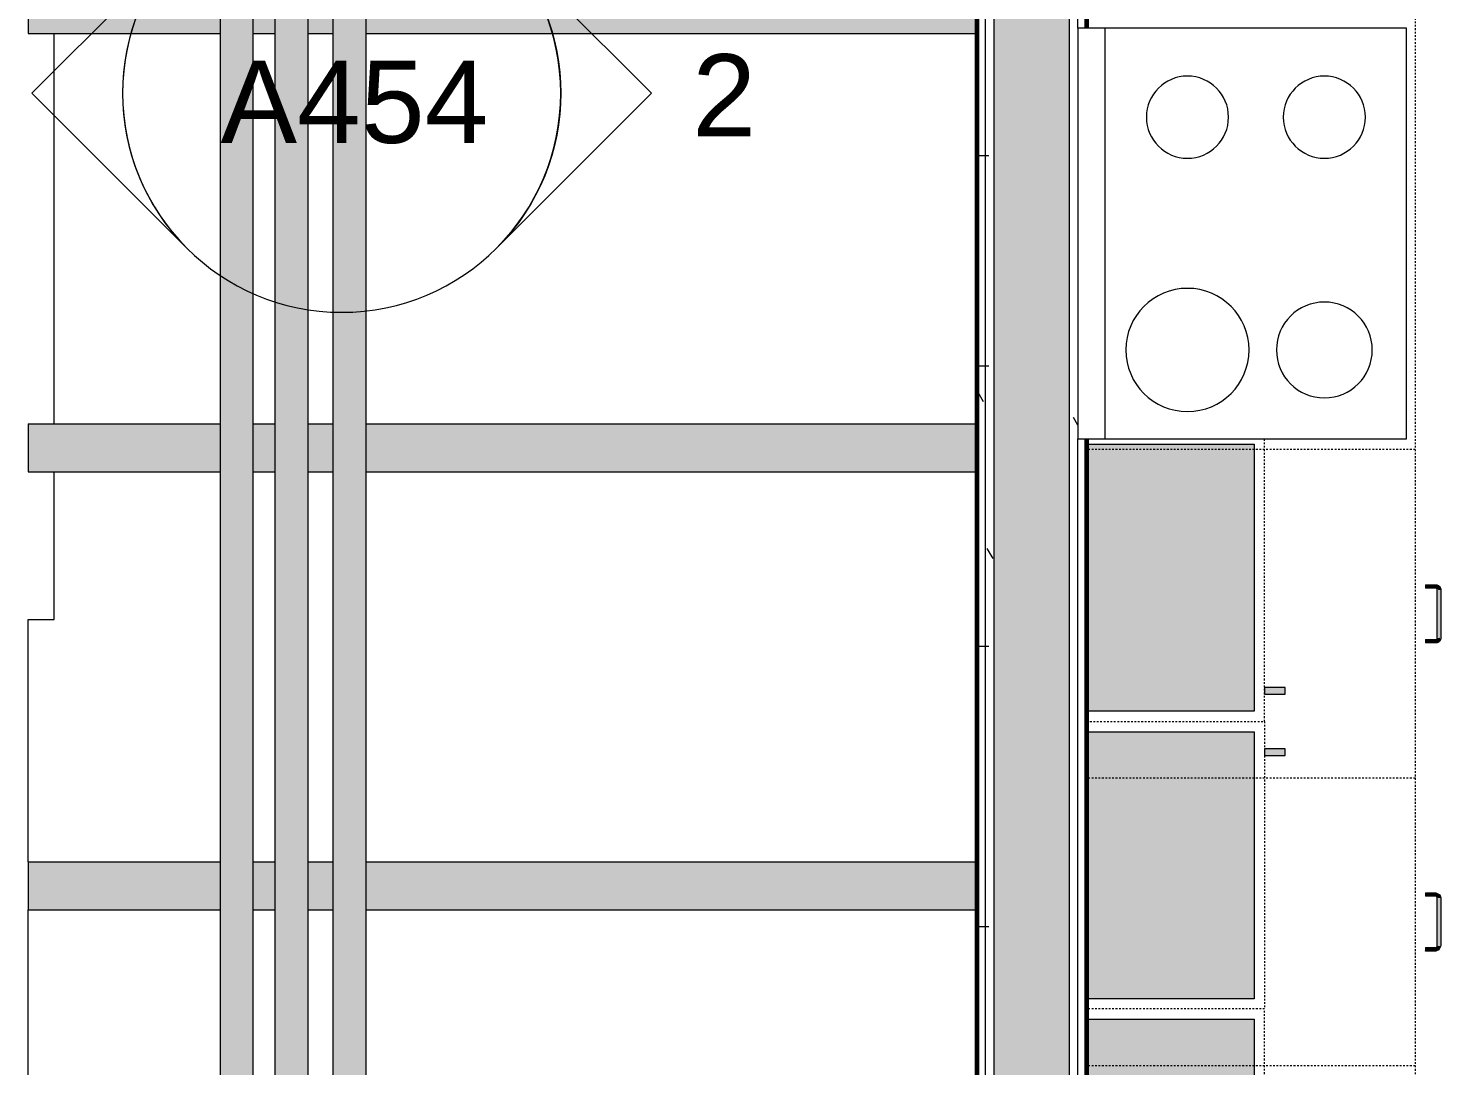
# Model space of a CAD drawing. Header units: inches. Extents: x -4169 to -1846, y 9706 to 12377.
# Drawn here: x -3479.2 to -3376, y 11330.7 to 11406.4 of the extents above; entities that cross this region are included whole.
import ezdxf

# ---------------------------------------------------------------- set-up
doc = ezdxf.new("R2010")
doc.units = ezdxf.units.IN
doc.header["$MEASUREMENT"] = 0
doc.linetypes.add('Dash', pattern=[0.25, 0.125, -0.125])
for name, color, linetype, lineweight in [('0-1', 7, 'Continuous', 5), ('0-2', 7, 'Continuous', 18), ('A-FLOR-2', 7, 'Continuous', 18), ('A-WALL', 113, 'Continuous', 18), ('A-WALL-PATT-4', 111, 'Continuous', 9), ('G-ANNO-SYMB-2', 111, 'Continuous', 9), ('I-WALL-3', 2, 'Continuous', 60), ('P-PIPE', 3, 'Continuous', 9), ('P-PIPE-1', 3, 'Continuous', 5), ('Q-CASE', 31, 'Continuous', 9), ('Q-CASE-1', 9, 'Continuous', 9), ('Q-CASE-3', 250, 'Continuous', 9), ('Q-CASE-4', 250, 'Dash', 9), ('Q-CASE-HDLN-1', 250, 'Dash', 9), ('Q-CASE-HDLN-2', 31, 'Continuous', 9), ('Q-SPCQ-1', 250, 'Continuous', 9), ('S-BEAM', 12, 'Continuous', 9)]:
    doc.layers.add(name, color=color, linetype=linetype, lineweight=lineweight)
doc.styles.add('Arial_1', font='arial.ttf', dxfattribs={"height": 6})
pattern_1 = [(0, (0, 0), (20.48, 5.12), [0.845, -14.515, 0.845, -14.515, -81.92]), (0, (0, 0), (20.48, 5.12), [-30.72, 0.845, -29.875, 0.845, -14.515, -35.84]), (0, (0, 0), (20.48, 5.12), [-76.8, 0.845, -9.395, 0.845, -24.755]), (120, (7.68, 2.56), (-14.67405, 15.1762003), [0.845, -14.515, 0.845, -14.515, -81.92]), (120, (7.68, 2.56), (-14.67405, 15.1762003), [-30.72, 0.845, -29.875, 0.845, -14.515, -35.84]), (120, (7.68, 2.56), (-14.67405, 15.1762003), [-76.8, 0.845, -9.395, 0.845, -24.755]), (240, (10.24, 12.8), (-5.80595, -20.2962003), [0.845, -14.515, 0.845, -14.515, -81.92]), (240, (10.24, 12.8), (-5.80595, -20.2962003), [-30.72, 0.845, -29.875, 0.845, -14.515, -35.84]), (240, (10.24, 12.8), (-5.80595, -20.2962003), [-76.8, 0.845, -9.395, 0.845, -24.755])]

# ---------------------------------------------------------------- blocks, each defined once
blk = doc.blocks.new('Range - 24_ x 30_-2320547-ENLARGED RCP - 2ND FLOOR PLAN')
at = {"layer": 'Q-SPCQ-1'}
for p, q in [((30, 24), (0, 24)), ((0, 24), (0, 0)), ((30, 0), (30, 24)), ((0, 22), (30, 22)), ((0, 0), (30, 0))]:
    blk.add_line(p, q, dxfattribs=at)
for centre, radius, start, end in [((6.5, 16), 4.5, 360, 180), ((23.5, 16), 3, 360, 180), ((6.5, 16), 4.5, 180, 360), ((23.5, 16), 3, 180, 0), ((6.5, 6), 3.5, 360, 180), ((23.5, 6), 3, 360, 180), ((6.5, 6), 3.5, 180, 0), ((23.5, 6), 3, 180, 360)]:
    blk.add_arc(centre, radius, start, end, dxfattribs=at)
blk = doc.blocks.new('OD_CW_Countertop - OD_CW_Countertop-2380507-ENLARGED RCP - 2ND FLOOR PLAN')
at = {"layer": 'Q-CASE-HDLN-1'}
for p, q in [((0.74, -24), (0.74, 0)), ((0.74, 0), (130.71, 0))]:
    blk.add_line(p, q, dxfattribs=at)
blk = doc.blocks.new('Drawer_Base_Cabinet_3_drawer_12205 - 24_-2349166-ENLARGED RCP - 2ND FLOOR PLAN')
at = {"layer": 'Q-CASE'}
for points in [[(-1.38, -24.75), (-1.37, -25.5), (-1.14, -25.5), (-1.15, -24.75), (-1.37, -24.75)], [(2.62, -25.5), (2.86, -25.5), (2.85, -24.75), (2.62, -24.75)], [(-1.35, -25.5), (-1.31, -25.69), (-1.28, -25.77), (-1.12, -25.83), (-1.01, -25.81), (-1.03, -25.64), (-1.2, -25.5), (-1.32, -25.5)], [(-1.15, -25.5), (-1.06, -25.61), (-1.02, -25.63), (-1.14, -25.51)], [(-1.01, -25.62), (-1.01, -25.87), (2.49, -25.86), (2.49, -25.62), (2.23, -25.62)], [(2.49, -25.75), (2.49, -25.84), (2.64, -25.81), (2.76, -25.75), (2.82, -25.61), (2.8, -25.5), (2.65, -25.5), (2.49, -25.69), (2.49, -25.72)], [(2.49, -25.64), (2.6, -25.55), (2.62, -25.51), (2.5, -25.63)]]:
    blk.add_hatch(color=256, dxfattribs=at).paths.add_polyline_path(points, flags=0)
at = {"layer": 'Q-CASE-HDLN-1'}
for p, q in [((12.74, 0), (-11.26, 0)), ((-11.26, -24), (-11.26, 0)), ((12.74, -24), (12.74, 0)), ((12.74, -24), (-11.26, -24))]:
    blk.add_line(p, q, dxfattribs=at)
at = {"layer": 'Q-CASE-HDLN-2'}
for p, q in [((-1.39, -25.5), (-1.39, -24.75)), ((-1.39, -24.75), (-1.38, -24.75)), ((-1.14, -24.75), (-1.39, -24.75)), ((-1.39, -25.5), (-1.39, -24.75)), ((-1.39, -24.75), (-1.38, -24.75)), ((-1.38, -24.75), (-1.39, -24.75)), ((-1.39, -25.5), (-1.39, -24.75)), ((-1.39, -24.75), (-1.38, -24.75)), ((-1.38, -24.75), (-1.39, -24.75)), ((-1.14, -24.75), (-1.14, -25.5)), ((-1.14, -24.75), (-1.14, -24.75)), ((-1.14, -24.75), (-1.14, -25.5)), ((-1.14, -24.75), (-1.14, -24.75)), ((-1.14, -24.75), (-1.14, -24.75)), ((-1.14, -24.75), (-1.14, -25.5)), ((-1.14, -24.75), (-1.14, -24.75)), ((-1.14, -24.75), (-1.14, -24.75)), ((2.61, -25.5), (2.61, -24.75)), ((2.86, -24.75), (2.61, -24.75)), ((2.61, -24.75), (2.62, -24.75)), ((2.61, -25.5), (2.61, -24.75)), ((2.62, -24.75), (2.61, -24.75)), ((2.61, -24.75), (2.62, -24.75)), ((2.61, -25.5), (2.61, -24.75)), ((2.62, -24.75), (2.61, -24.75)), ((2.61, -24.75), (2.62, -24.75)), ((2.86, -24.75), (2.86, -25.5)), ((2.86, -24.75), (2.86, -24.75)), ((2.86, -24.75), (2.86, -25.5)), ((2.86, -24.75), (2.86, -24.75)), ((2.86, -24.75), (2.86, -24.75)), ((2.86, -24.75), (2.86, -25.5)), ((2.86, -24.75), (2.86, -24.75)), ((2.86, -24.75), (2.86, -24.75)), ((-1.01, -25.62), (2.49, -25.62)), ((2.49, -25.87), (-1.01, -25.87))]:
    blk.add_line(p, q, dxfattribs=at)
at = {"layer": 'Q-CASE-HDLN-2', "flags": 128}
for points in [[(-1.01, -25.87), (-1.03, -25.87), (-1.04, -25.87), (-1.06, -25.87), (-1.07, -25.87), (-1.09, -25.87), (-1.1, -25.86), (-1.12, -25.86), (-1.13, -25.86), (-1.14, -25.85), (-1.16, -25.85), (-1.17, -25.84), (-1.19, -25.83), (-1.2, -25.83), (-1.21, -25.82), (-1.22, -25.81), (-1.24, -25.8), (-1.25, -25.79), (-1.26, -25.78), (-1.27, -25.77), (-1.28, -25.76), (-1.29, -25.75), (-1.3, -25.74), (-1.31, -25.73), (-1.32, -25.72), (-1.33, -25.7), (-1.34, -25.69), (-1.34, -25.68), (-1.35, -25.66), (-1.36, -25.65), (-1.36, -25.64), (-1.37, -25.62), (-1.37, -25.61), (-1.38, -25.59), (-1.38, -25.58), (-1.38, -25.56), (-1.38, -25.55), (-1.39, -25.53), (-1.39, -25.52), (-1.39, -25.5), (-1.39, -25.5)], [(-1.29, -25.75), (-1.3, -25.74), (-1.31, -25.73), (-1.32, -25.72), (-1.33, -25.7), (-1.34, -25.69), (-1.34, -25.68), (-1.35, -25.66), (-1.36, -25.65), (-1.36, -25.64), (-1.37, -25.62), (-1.37, -25.61), (-1.38, -25.59), (-1.38, -25.58), (-1.38, -25.56), (-1.38, -25.55), (-1.39, -25.53), (-1.39, -25.52), (-1.39, -25.5), (-1.39, -25.5)], [(-1.29, -25.75), (-1.3, -25.74), (-1.31, -25.73), (-1.32, -25.72), (-1.33, -25.7), (-1.34, -25.69), (-1.34, -25.68), (-1.35, -25.66), (-1.36, -25.65), (-1.36, -25.64), (-1.37, -25.62), (-1.37, -25.61), (-1.38, -25.59), (-1.38, -25.58), (-1.38, -25.56), (-1.38, -25.55), (-1.39, -25.53), (-1.39, -25.52), (-1.39, -25.5), (-1.39, -25.5)], [(-1.01, -25.87), (-1.03, -25.87), (-1.04, -25.87), (-1.06, -25.87), (-1.07, -25.87), (-1.09, -25.87), (-1.1, -25.86), (-1.12, -25.86), (-1.13, -25.86), (-1.14, -25.85), (-1.16, -25.85), (-1.17, -25.84), (-1.19, -25.83), (-1.2, -25.83), (-1.21, -25.82), (-1.22, -25.81), (-1.24, -25.8), (-1.25, -25.79), (-1.26, -25.78), (-1.27, -25.77)], [(-1.01, -25.87), (-1.03, -25.87), (-1.04, -25.87), (-1.06, -25.87), (-1.07, -25.87), (-1.09, -25.87), (-1.1, -25.86), (-1.12, -25.86), (-1.13, -25.86), (-1.14, -25.85), (-1.16, -25.85), (-1.17, -25.84), (-1.19, -25.83), (-1.2, -25.83), (-1.21, -25.82), (-1.22, -25.81), (-1.24, -25.8), (-1.25, -25.79), (-1.26, -25.78), (-1.27, -25.77)], [(-1.14, -25.5), (-1.14, -25.5), (-1.14, -25.51), (-1.14, -25.51), (-1.14, -25.52), (-1.13, -25.52), (-1.13, -25.53), (-1.13, -25.53), (-1.13, -25.54), (-1.13, -25.54), (-1.13, -25.55), (-1.13, -25.55), (-1.12, -25.56), (-1.12, -25.56), (-1.12, -25.57), (-1.12, -25.57), (-1.11, -25.57), (-1.11, -25.58), (-1.11, -25.58), (-1.1, -25.59), (-1.1, -25.59), (-1.1, -25.59), (-1.09, -25.6), (-1.09, -25.6), (-1.08, -25.6), (-1.08, -25.61), (-1.08, -25.61), (-1.07, -25.61), (-1.07, -25.61), (-1.06, -25.61), (-1.06, -25.62), (-1.05, -25.62), (-1.05, -25.62), (-1.04, -25.62), (-1.04, -25.62), (-1.03, -25.62), (-1.03, -25.62), (-1.02, -25.62), (-1.02, -25.62), (-1.01, -25.62), (-1.01, -25.62)], [(-1.14, -25.5), (-1.14, -25.5), (-1.14, -25.51)], [(-1.14, -25.5), (-1.14, -25.5), (-1.14, -25.51)], [(-1.02, -25.62), (-1.02, -25.62), (-1.01, -25.62)], [(-1.02, -25.62), (-1.02, -25.62), (-1.01, -25.62)], [(2.86, -25.5), (2.86, -25.51), (2.86, -25.53), (2.86, -25.54), (2.86, -25.56), (2.86, -25.57), (2.85, -25.59), (2.85, -25.6), (2.84, -25.62), (2.84, -25.63), (2.83, -25.65), (2.83, -25.66), (2.82, -25.67), (2.81, -25.69), (2.81, -25.7), (2.8, -25.71), (2.79, -25.72), (2.78, -25.74), (2.77, -25.75), (2.76, -25.76), (2.75, -25.77), (2.74, -25.78), (2.73, -25.79), (2.71, -25.8), (2.7, -25.81), (2.69, -25.82), (2.68, -25.82), (2.66, -25.83), (2.65, -25.84), (2.64, -25.84), (2.62, -25.85), (2.61, -25.85), (2.6, -25.86), (2.58, -25.86), (2.57, -25.87), (2.55, -25.87), (2.54, -25.87), (2.52, -25.87), (2.51, -25.87), (2.49, -25.87), (2.49, -25.87)], [(2.49, -25.62), (2.49, -25.62), (2.5, -25.62), (2.5, -25.62), (2.51, -25.62), (2.51, -25.62), (2.52, -25.62), (2.52, -25.62), (2.53, -25.62), (2.53, -25.62), (2.54, -25.62), (2.54, -25.61), (2.55, -25.61), (2.55, -25.61), (2.55, -25.61), (2.56, -25.6), (2.56, -25.6), (2.57, -25.6), (2.57, -25.59), (2.57, -25.59), (2.58, -25.59), (2.58, -25.58), (2.58, -25.58), (2.59, -25.58), (2.59, -25.57), (2.59, -25.57), (2.6, -25.56), (2.6, -25.56), (2.6, -25.55), (2.6, -25.55), (2.6, -25.55), (2.61, -25.54), (2.61, -25.54), (2.61, -25.53), (2.61, -25.53), (2.61, -25.52), (2.61, -25.52), (2.61, -25.51), (2.61, -25.51), (2.61, -25.5), (2.61, -25.5)], [(2.49, -25.62), (2.49, -25.62), (2.5, -25.62)], [(2.49, -25.62), (2.49, -25.62), (2.5, -25.62)], [(2.74, -25.78), (2.73, -25.79), (2.71, -25.8), (2.7, -25.81), (2.69, -25.82), (2.68, -25.82), (2.66, -25.83), (2.65, -25.84), (2.64, -25.84), (2.62, -25.85), (2.61, -25.85), (2.6, -25.86), (2.58, -25.86), (2.57, -25.87), (2.55, -25.87), (2.54, -25.87), (2.52, -25.87), (2.51, -25.87), (2.49, -25.87), (2.49, -25.87)], [(2.74, -25.78), (2.73, -25.79), (2.71, -25.8), (2.7, -25.81), (2.69, -25.82), (2.68, -25.82), (2.66, -25.83), (2.65, -25.84), (2.64, -25.84), (2.62, -25.85), (2.61, -25.85), (2.6, -25.86), (2.58, -25.86), (2.57, -25.87), (2.55, -25.87), (2.54, -25.87), (2.52, -25.87), (2.51, -25.87), (2.49, -25.87), (2.49, -25.87)], [(2.61, -25.51), (2.61, -25.51), (2.61, -25.5), (2.61, -25.5)], [(2.61, -25.51), (2.61, -25.51), (2.61, -25.5), (2.61, -25.5)], [(2.86, -25.5), (2.86, -25.51), (2.86, -25.53), (2.86, -25.54), (2.86, -25.56), (2.86, -25.57), (2.85, -25.59), (2.85, -25.6), (2.84, -25.62), (2.84, -25.63), (2.83, -25.65), (2.83, -25.66), (2.82, -25.67), (2.81, -25.69), (2.81, -25.7), (2.8, -25.71), (2.79, -25.72), (2.78, -25.74), (2.77, -25.75), (2.76, -25.76)], [(2.86, -25.5), (2.86, -25.51), (2.86, -25.53), (2.86, -25.54), (2.86, -25.56), (2.86, -25.57), (2.85, -25.59), (2.85, -25.6), (2.84, -25.62), (2.84, -25.63), (2.83, -25.65), (2.83, -25.66), (2.82, -25.67), (2.81, -25.69), (2.81, -25.7), (2.8, -25.71), (2.79, -25.72), (2.78, -25.74), (2.77, -25.75), (2.76, -25.76)]]:
    blk.add_lwpolyline(points, dxfattribs=at)
blk = doc.blocks.new('Drawer_Base_Cabinet_3_drawer_12205 - 21_-V26-ENLARGED RCP - 2ND FLOOR PLAN')
at = {"layer": 'Q-CASE'}
for points in [[(-1.38, -24.75), (-1.37, -25.5), (-1.14, -25.5), (-1.15, -24.75), (-1.37, -24.75)], [(2.62, -24.75), (2.63, -25.5), (2.86, -25.5), (2.85, -24.75), (2.63, -24.75)], [(-1.35, -25.5), (-1.31, -25.69), (-1.28, -25.77), (-1.12, -25.83), (-1.01, -25.81), (-1.03, -25.64), (-1.2, -25.5), (-1.32, -25.5)], [(-1.15, -25.5), (-1.06, -25.61), (-1.02, -25.63), (-1.14, -25.51)], [(-1.01, -25.62), (-1.01, -25.87), (2.49, -25.86), (2.49, -25.62), (0.44, -25.62)], [(2.49, -25.75), (2.49, -25.84), (2.64, -25.81), (2.76, -25.75), (2.82, -25.61), (2.8, -25.5), (2.65, -25.5), (2.49, -25.69), (2.49, -25.72)], [(2.49, -25.64), (2.6, -25.55), (2.62, -25.51), (2.5, -25.63)]]:
    blk.add_hatch(color=256, dxfattribs=at).paths.add_polyline_path(points, flags=0)
at = {"layer": 'Q-CASE-HDLN-1'}
for p, q in [((11.24, 0), (-9.76, 0)), ((-9.76, -24), (-9.76, 0)), ((11.24, -24), (11.24, 0)), ((11.24, -24), (-9.76, -24))]:
    blk.add_line(p, q, dxfattribs=at)
at = {"layer": 'Q-CASE-HDLN-2'}
for p, q in [((-1.39, -25.5), (-1.39, -24.75)), ((-1.39, -24.75), (-1.38, -24.75)), ((-1.14, -24.75), (-1.39, -24.75)), ((-1.39, -25.5), (-1.39, -24.75)), ((-1.39, -24.75), (-1.38, -24.75)), ((-1.38, -24.75), (-1.39, -24.75)), ((-1.39, -25.5), (-1.39, -24.75)), ((-1.39, -24.75), (-1.38, -24.75)), ((-1.38, -24.75), (-1.39, -24.75)), ((-1.14, -24.75), (-1.14, -25.5)), ((-1.14, -24.75), (-1.14, -24.75)), ((-1.14, -24.75), (-1.14, -25.5)), ((-1.14, -24.75), (-1.14, -24.75)), ((-1.14, -24.75), (-1.14, -24.75)), ((-1.14, -24.75), (-1.14, -25.5)), ((-1.14, -24.75), (-1.14, -24.75)), ((-1.14, -24.75), (-1.14, -24.75)), ((2.61, -25.5), (2.61, -24.75)), ((2.86, -24.75), (2.61, -24.75)), ((2.61, -24.75), (2.62, -24.75)), ((2.61, -25.5), (2.61, -24.75)), ((2.62, -24.75), (2.61, -24.75)), ((2.61, -24.75), (2.62, -24.75)), ((2.61, -25.5), (2.61, -24.75)), ((2.62, -24.75), (2.61, -24.75)), ((2.61, -24.75), (2.62, -24.75)), ((2.86, -24.75), (2.86, -25.5)), ((2.86, -24.75), (2.86, -24.75)), ((2.86, -24.75), (2.86, -25.5)), ((2.86, -24.75), (2.86, -24.75)), ((2.86, -24.75), (2.86, -24.75)), ((2.86, -24.75), (2.86, -25.5)), ((2.86, -24.75), (2.86, -24.75)), ((2.86, -24.75), (2.86, -24.75)), ((-1.31, -25.72), (-1.39, -25.5)), ((-1.31, -25.72), (-1.39, -25.5)), ((-1.14, -25.5), (-1.12, -25.54)), ((-1.14, -25.5), (-1.12, -25.54)), ((-1.01, -25.62), (2.49, -25.62)), ((2.49, -25.62), (2.52, -25.6)), ((2.49, -25.62), (2.52, -25.6)), ((2.86, -25.5), (2.82, -25.59)), ((2.86, -25.5), (2.82, -25.59)), ((-1.01, -25.87), (-1.1, -25.83)), ((-1.01, -25.87), (-1.1, -25.83)), ((2.49, -25.87), (-1.01, -25.87)), ((2.71, -25.8), (2.49, -25.87)), ((2.71, -25.8), (2.49, -25.87))]:
    blk.add_line(p, q, dxfattribs=at)
at = {"layer": 'Q-CASE-HDLN-2', "flags": 128}
for points in [[(-1.01, -25.87), (-1.31, -25.72), (-1.39, -25.5)], [(-1.14, -25.5), (-1.08, -25.61), (-1.01, -25.62)], [(2.86, -25.5), (2.71, -25.8), (2.49, -25.87)], [(2.49, -25.62), (2.59, -25.57), (2.61, -25.5)]]:
    blk.add_lwpolyline(points, dxfattribs=at)
blk = doc.blocks.new('300 Series Wall Hung Cabinet_301 - 21_-2351003-ENLARGED RCP - 2ND FLOOR PLAN')
at = {"layer": 'Q-CASE-1'}
for points in [[(-8.5, 13.19), (-8.01, 13.19), (-8.01, 14.69), (-8.5, 14.69)], [(-9.75, 0.19), (9.75, 0.19), (9.75, 12.44), (-9.75, 12.44), (-9.75, 8.4)]]:
    blk.add_hatch(color=256, dxfattribs=at).paths.add_polyline_path(points, flags=0)
at = {"layer": 'Q-CASE-3'}
for p, q in [((-8.01, 14.69), (-8.5, 14.69)), ((-8.5, 14.69), (-8.5, 13.19)), ((-8.01, 13.19), (-8.01, 14.69)), ((-9.75, 0.19), (-9.75, 12.44)), ((-9.75, 12.44), (9.75, 12.44)), ((-8.5, 13.19), (-8.01, 13.19)), ((9.75, 12.44), (9.75, 0.19))]:
    blk.add_line(p, q, dxfattribs=at)
at = {"layer": 'Q-CASE-4'}
for p, q in [((-10.5, 0.19), (-10.5, 13.19)), ((-10.5, 13.19), (10.5, 13.19)), ((10.5, 13.19), (10.5, 0.19))]:
    blk.add_line(p, q, dxfattribs=at)
blk = doc.blocks.new('300 Series Wall Hung Cabinet_301 - 21_-V40-ENLARGED RCP - 2ND FLOOR PLAN')
at = {"layer": 'Q-CASE-1'}
for points in [[(-9.75, -12.44), (9.75, -12.44), (9.75, -0.19), (-9.75, -0.19)], [(-8.5, -14.69), (-8.01, -14.69), (-8.01, -13.19), (-8.5, -13.19)]]:
    blk.add_hatch(color=256, dxfattribs=at).paths.add_polyline_path(points, flags=0)
at = {"layer": 'Q-CASE-3'}
for p, q in [((-9.75, -12.44), (-9.75, -0.19)), ((9.75, -0.19), (9.75, -12.44)), ((9.75, -12.44), (-9.75, -12.44)), ((-8.01, -13.19), (-8.5, -13.19)), ((-8.5, -13.19), (-8.5, -14.69)), ((-8.01, -14.69), (-8.01, -13.19)), ((-8.5, -14.69), (-8.01, -14.69))]:
    blk.add_line(p, q, dxfattribs=at)
at = {"layer": 'Q-CASE-4'}
for p, q in [((-10.5, -0.19), (-10.5, -13.19)), ((-10.5, -13.19), (10.13, -13.19))]:
    blk.add_line(p, q, dxfattribs=at)
blk = doc.blocks.new('300 Series Wall Hung Cabinet_301 - 21_-2351527-ENLARGED RCP - 2ND FLOOR PLAN')
at = {"layer": 'Q-CASE-1'}
for points in [[(9.75, -0.19), (-9.75, -0.19), (-9.75, -12.44), (9.75, -12.44), (9.75, -8.4)], [(-8.01, -13.19), (-8.5, -13.19), (-8.5, -14.69), (-8.01, -14.69)]]:
    blk.add_hatch(color=256, dxfattribs=at).paths.add_polyline_path(points, flags=0)
at = {"layer": 'Q-CASE-3'}
for p, q in [((-9.75, -12.44), (-9.75, -0.19)), ((9.75, -0.19), (9.75, -12.44)), ((9.75, -12.44), (-9.75, -12.44)), ((-8.01, -13.19), (-8.5, -13.19)), ((-8.5, -13.19), (-8.5, -14.69)), ((-8.01, -14.69), (-8.01, -13.19)), ((-8.5, -14.69), (-8.01, -14.69))]:
    blk.add_line(p, q, dxfattribs=at)
at = {"layer": 'Q-CASE-4'}
for p, q in [((-10.5, -0.19), (-10.5, -13.19)), ((10.5, -13.19), (10.5, -0.19)), ((-10.5, -13.19), (10.5, -13.19))]:
    blk.add_line(p, q, dxfattribs=at)
blk = doc.blocks.new('CTR - 1st Phase - Unit Layouts_rvt-1-ENLARGED RCP - 2ND FLOOR PLAN')
at = {"layer": '0-2'}
for name, p, rotation in [('OD_CW_Countertop - OD_CW_Countertop-2380507-ENLARGED RCP - 2ND FLOOR PLAN', (-3377.92, 11423.66), 269.9999999999621), ('Range - 24_ x 30_-2320547-ENLARGED RCP - 2ND FLOOR PLAN', (-3378.55, 11376.43), 89.99999999997716), ('300 Series Wall Hung Cabinet_301 - 21_-V40-ENLARGED RCP - 2ND FLOOR PLAN', (-3402.11, 11366.3), 90.00000000000536), ('Drawer_Base_Cabinet_3_drawer_12205 - 24_-2349166-ENLARGED RCP - 2ND FLOOR PLAN', (-3401.92, 11362.92), 89.99999999996157), ('300 Series Wall Hung Cabinet_301 - 21_-2351003-ENLARGED RCP - 2ND FLOOR PLAN', (-3402.11, 11345.3), 270.0000000000053), ('Drawer_Base_Cabinet_3_drawer_12205 - 21_-V26-ENLARGED RCP - 2ND FLOOR PLAN', (-3401.92, 11340.42), 89.99999999996157), ('300 Series Wall Hung Cabinet_301 - 21_-2351527-ENLARGED RCP - 2ND FLOOR PLAN', (-3402.11, 11324.3), 90.00000000000536)]:
    blk.add_blockref(name, p, dxfattribs=dict(at, rotation=rotation))
blk = doc.blocks.new('CTR - 1st Phase - Shell_rvt-1-ENLARGED RCP - 2ND FLOOR PLAN')
at = {"layer": 'A-FLOR-2'}
for p, q in [((-3477.32, 11377.54), (-3477.32, 11406.04)), ((-3477.32, 11363.24), (-3477.32, 11374.04)), ((-3479.22, 11345.54), (-3479.22, 11363.24)), ((-3479.22, 11363.24), (-3477.32, 11363.24)), ((-3479.22, 11313.54), (-3479.22, 11342.04))]:
    blk.add_line(p, q, dxfattribs=at)
blk = doc.blocks.new('Dimension Lumber - LVL - 3_5X5_5-V133-ENLARGED RCP - 2ND FLOOR PLAN')
at = {"layer": 'S-BEAM'}
h = blk.add_hatch(color=256, dxfattribs=at)
h.paths.add_polyline_path([(-17.74, -1.75), (-17.74, 1.75), (-19.36, 1.75), (-19.36, -1.75)], flags=0)
h.paths.add_polyline_path([(-33.87, -1.75), (-21.74, -1.75), (-21.74, 1.75), (-35.77, 1.75), (-35.77, -1.75)], flags=0)
h.paths.add_polyline_path([(33.53, -1.75), (33.53, 1.75), (-11.12, 1.75), (-11.12, -1.75), (13.03, -1.75)], flags=0)
h.paths.add_polyline_path([(-13.5, -1.75), (-13.5, 1.75), (-15.36, 1.75), (-15.36, -1.75)], flags=0)
for p, q in [((-35.77, 1.75), (-35.77, -1.75)), ((-35.77, 1.75), (-21.74, 1.75)), ((-19.36, 1.75), (-17.74, 1.75)), ((-15.36, 1.75), (-13.5, 1.75)), ((-11.12, 1.75), (33.53, 1.75)), ((-35.77, -1.75), (-21.74, -1.75)), ((-19.36, -1.75), (-17.74, -1.75)), ((-15.36, -1.75), (-13.5, -1.75)), ((-11.12, -1.75), (33.53, -1.75))]:
    blk.add_line(p, q, dxfattribs=at)
blk = doc.blocks.new('Elevation - Filled Arrow-152140-ENLARGED RCP - 2ND FLOOR PLAN')
at = {"layer": 'G-ANNO-SYMB-2'}
for start, end in [(360, 180), (180, 360)]:
    blk.add_arc((0, 0), 0.25, start, end, dxfattribs=at)
blk = doc.blocks.new('Elevation - Filled Arrow-151867-ENLARGED RCP - 2ND FLOOR PLAN')
at = {"layer": 'G-ANNO-SYMB-2'}
for p, q in [((0, 0.3536), (-0.1768, 0.1768)), ((0.1768, 0.1768), (0, 0.3536))]:
    blk.add_line(p, q, dxfattribs=at)
blk.add_arc((0, 0), 0.25, 45, 135, dxfattribs=at)

msp = doc.modelspace()

# ---------------------------------------------------------------- hatches: boundary and pattern name
at = {"layer": 'A-WALL-PATT-4'}
h = msp.add_hatch(dxfattribs=at)
h.set_pattern_fill('FP_1', color=256, style=0, pattern_type=2)
h.set_pattern_definition(pattern_1)
h.paths.add_polyline_path([(-3409.92, 11255.64), (-3409.3, 11255.66), (-3409.3, 11647.99), (-3409.92, 11647.99), (-3409.92, 11255.64)], flags=0)
h = msp.add_hatch(dxfattribs=at)
h.set_pattern_fill('FP_1', color=256, style=0, pattern_type=2)
h.set_pattern_definition(pattern_1)
h.paths.add_polyline_path([(-3408.91, 11255.64), (-3408.67, 11255.64), (-3408.67, 11647.36), (-3409.3, 11647.36), (-3409.3, 11255.64), (-3409.22, 11255.64)], flags=0)
h = msp.add_hatch(dxfattribs=at)
h.set_pattern_fill('FP_4', color=256, style=0, pattern_type=2)
h.set_pattern_definition([(161.57, (0.32, 0.32), (-2.560496185, -0.000537386), [0, -18.214, 2.022, 0]), (18.43, (-0.32, 0.32), (-2.560496185, 0.000537386), [0, -18.214, 2.022, 0]), (108.43, (0.32, 0.32), (1.27922091, -6.400876726), [6.07, -14.166]), (71.57, (-0.32, 0.32), (1.27922091, 6.400876726), [6.07, -14.166])])
h.paths.add_polyline_path([(-3408.67, 11255.36), (-3403.17, 11255.36), (-3403.17, 11646.74), (-3408.67, 11646.74), (-3408.67, 11256.26)], flags=0)
h = msp.add_hatch(dxfattribs=at)
h.set_pattern_fill('FP_1', color=256, style=0, pattern_type=2)
h.set_pattern_definition(pattern_1)
h.paths.add_polyline_path([(-3402.55, 11255.64), (-3402.55, 11447.86), (-3403.17, 11447.86), (-3403.17, 11255.64), (-3403.1, 11255.64)], flags=0)
h.paths.add_polyline_path([(-3403.17, 11451.36), (-3402.55, 11451.36), (-3402.55, 11641.24), (-3403.17, 11641.24), (-3403.17, 11475.74)], flags=0)
h = msp.add_hatch(dxfattribs=at)
h.set_pattern_fill('FP_1', color=256, style=0, pattern_type=2)
h.set_pattern_definition(pattern_1)
h.paths.add_polyline_path([(-3401.92, 11255.64), (-3401.92, 11376.43), (-3402.55, 11376.43), (-3402.55, 11255.64)], flags=0)
h.paths.add_polyline_path([(-3401.92, 11406.43), (-3401.92, 11447.86), (-3402.55, 11447.86), (-3402.55, 11406.43), (-3402.3, 11406.43)], flags=0)
h.paths.add_polyline_path([(-3402.55, 11451.36), (-3401.92, 11451.36), (-3401.92, 11640.61), (-3402.55, 11640.61), (-3402.55, 11475.74)], flags=0)
at = {"layer": 'P-PIPE-1'}
h = msp.add_hatch(color=256, dxfattribs=at)
h.paths.add_polyline_path([(-3465.19, 10411.12), (-3464, 10411.12), (-3464, 10649.86), (-3465.19, 10649.86), (-3465.19, 10414.04)], flags=0)
h.paths.add_polyline_path([(-3465.03, 10668.81), (-3464, 10668.81), (-3464, 10669.06), (-3465.19, 10669.06), (-3465.19, 10668.81), (-3465.05, 10668.81)], flags=0)
h.paths.add_polyline_path([(-3464, 10707.21), (-3464, 10707.46), (-3465.19, 10707.46), (-3465.19, 10707.21), (-3464.07, 10707.21)], flags=0)
h.paths.add_polyline_path([(-3464.84, 10726.41), (-3464, 10726.41), (-3464, 10949.97), (-3465.19, 10949.97), (-3465.19, 10726.41), (-3464.89, 10726.41)], flags=0)
h.paths.add_polyline_path([(-3465.03, 10968.92), (-3464, 10968.92), (-3464, 10969.17), (-3465.19, 10969.17), (-3465.16, 10968.92), (-3465.08, 10968.92)], flags=0)
h.paths.add_polyline_path([(-3464.31, 11007.32), (-3464, 11007.32), (-3464, 11007.57), (-3465.19, 11007.57), (-3465.17, 11007.32), (-3464.44, 11007.32)], flags=0)
h.paths.add_polyline_path([(-3464.84, 11026.52), (-3464, 11026.52), (-3464, 11687.66), (-3465.19, 11687.66), (-3465.17, 11026.52), (-3464.93, 11026.52)], flags=0)
h.paths.add_polyline_path([(-3465.03, 11706.61), (-3464, 11706.61), (-3464, 11706.86), (-3465.19, 11706.86), (-3465.19, 11706.61), (-3465.15, 11706.61)], flags=0)
h = msp.add_hatch(color=256, dxfattribs=at)
h.paths.add_polyline_path([(-3462.81, 10411.12), (-3462.81, 10411.12), (-3462.82, 10649.86), (-3464, 10649.86), (-3464, 10411.12), (-3462.85, 10411.12)], flags=0)
h.paths.add_polyline_path([(-3463.76, 10668.81), (-3462.81, 10668.81), (-3462.82, 10669.06), (-3464, 10669.06), (-3464, 10668.81)], flags=0)
h.paths.add_polyline_path([(-3463.16, 10707.21), (-3462.81, 10707.21), (-3462.82, 10707.46), (-3464, 10707.46), (-3464, 10707.21), (-3463.22, 10707.21)], flags=0)
h.paths.add_polyline_path([(-3462.81, 10726.41), (-3462.83, 10949.97), (-3464, 10949.97), (-3464, 10726.41), (-3462.82, 10726.41)], flags=0)
h.paths.add_polyline_path([(-3463.83, 10968.92), (-3462.81, 10968.92), (-3462.83, 10969.17), (-3464, 10969.17), (-3464, 10968.92)], flags=0)
h.paths.add_polyline_path([(-3463.16, 11007.32), (-3462.81, 11007.32), (-3462.83, 11007.57), (-3464, 11007.57), (-3464, 11007.32), (-3463.27, 11007.32)], flags=0)
h.paths.add_polyline_path([(-3462.83, 11026.52), (-3462.81, 11026.52), (-3462.81, 11687.66), (-3464, 11687.66), (-3464, 11026.52), (-3462.85, 11026.52)], flags=0)
h.paths.add_polyline_path([(-3462.81, 11706.61), (-3462.81, 11706.86), (-3464, 11706.86), (-3464, 11706.61), (-3462.85, 11706.61)], flags=0)
h = msp.add_hatch(color=256, dxfattribs=at)
h.paths.add_polyline_path([(-3461.19, 10411.12), (-3460, 10411.12), (-3460, 10649.86), (-3461.19, 10649.86), (-3461.19, 10414.04)], flags=0)
h.paths.add_polyline_path([(-3461.19, 10668.81), (-3460, 10668.81), (-3460, 10669.06), (-3461.19, 10669.06)], flags=0)
h.paths.add_polyline_path([(-3460, 10707.21), (-3460, 10707.46), (-3461.19, 10707.46), (-3461.19, 10707.21), (-3460.07, 10707.21)], flags=0)
h.paths.add_polyline_path([(-3461.19, 10726.41), (-3460, 10726.41), (-3460, 10949.97), (-3461.19, 10949.97), (-3461.19, 10731.73)], flags=0)
h.paths.add_polyline_path([(-3461.19, 10968.92), (-3460, 10968.92), (-3460, 10969.17), (-3461.19, 10969.17)], flags=0)
h.paths.add_polyline_path([(-3460.84, 11007.32), (-3460, 11007.32), (-3460, 11007.57), (-3461.19, 11007.57), (-3461.17, 11007.32), (-3460.93, 11007.32)], flags=0)
h.paths.add_polyline_path([(-3461.19, 11026.52), (-3460, 11026.52), (-3460, 11687.66), (-3461.19, 11687.66), (-3461.19, 11033.36)], flags=0)
h = msp.add_hatch(color=256, dxfattribs=at)
h.paths.add_polyline_path([(-3458.81, 10411.12), (-3458.82, 10649.86), (-3460, 10649.86), (-3460, 10411.12), (-3458.81, 10411.12)], flags=0)
h.paths.add_polyline_path([(-3459.69, 10668.81), (-3458.81, 10668.81), (-3458.82, 10669.06), (-3460, 10669.06), (-3460, 10668.81), (-3459.76, 10668.81)], flags=0)
h.paths.add_polyline_path([(-3458.81, 10707.21), (-3458.82, 10707.46), (-3460, 10707.46), (-3460, 10707.21), (-3458.82, 10707.21)], flags=0)
h.paths.add_polyline_path([(-3458.82, 10726.41), (-3458.81, 10726.41), (-3458.83, 10949.97), (-3460, 10949.97), (-3460, 10726.41), (-3458.85, 10726.41)], flags=0)
h.paths.add_polyline_path([(-3458.83, 10968.92), (-3458.81, 10968.92), (-3458.83, 10969.17), (-3460, 10969.17), (-3460, 10968.92), (-3458.85, 10968.92)], flags=0)
h.paths.add_polyline_path([(-3459.27, 11007.32), (-3458.81, 11007.32), (-3458.83, 11007.57), (-3460, 11007.57), (-3460, 11007.32), (-3459.41, 11007.32)], flags=0)
h.paths.add_polyline_path([(-3458.81, 11026.52), (-3458.81, 11687.66), (-3460, 11687.66), (-3460, 11026.52), (-3458.83, 11026.52)], flags=0)
h = msp.add_hatch(color=256, dxfattribs=at)
h.paths.add_polyline_path([(-3456.94, 10411.12), (-3455.76, 10411.12), (-3455.76, 10649.86), (-3456.94, 10649.86), (-3456.94, 10414.04)], flags=0)
h.paths.add_polyline_path([(-3456.94, 10668.81), (-3455.76, 10668.81), (-3455.76, 10669.06), (-3456.94, 10669.06)], flags=0)
h.paths.add_polyline_path([(-3456.6, 10707.21), (-3455.76, 10707.21), (-3455.76, 10707.46), (-3456.94, 10707.46), (-3456.94, 10707.21), (-3456.64, 10707.21)], flags=0)
h.paths.add_polyline_path([(-3456.94, 10726.41), (-3455.76, 10726.41), (-3455.76, 10949.97), (-3456.94, 10949.97), (-3456.94, 10731.73)], flags=0)
h.paths.add_polyline_path([(-3456.94, 10968.92), (-3455.76, 10968.92), (-3455.76, 10969.17), (-3456.94, 10969.17)], flags=0)
h.paths.add_polyline_path([(-3456.6, 11007.32), (-3455.76, 11007.32), (-3455.76, 11007.57), (-3456.94, 11007.57), (-3456.92, 11007.32), (-3456.68, 11007.32)], flags=0)
h.paths.add_polyline_path([(-3456.94, 11026.52), (-3455.76, 11026.52), (-3455.76, 11687.66), (-3456.94, 11687.66), (-3456.94, 11033.36)], flags=0)
h = msp.add_hatch(color=256, dxfattribs=at)
h.paths.add_polyline_path([(-3455.76, 10411.12), (-3454.57, 10411.12), (-3454.58, 10649.86), (-3455.76, 10649.86), (-3455.76, 10420.05)], flags=0)
h.paths.add_polyline_path([(-3455.76, 10668.81), (-3454.57, 10668.81), (-3454.58, 10669.06), (-3455.76, 10669.06)], flags=0)
h.paths.add_polyline_path([(-3455.52, 10707.21), (-3454.57, 10707.21), (-3454.58, 10707.46), (-3455.76, 10707.46), (-3455.74, 10707.21)], flags=0)
h.paths.add_polyline_path([(-3455.76, 10726.41), (-3454.57, 10726.41), (-3454.59, 10949.97), (-3455.76, 10949.97), (-3455.76, 10731.73)], flags=0)
h.paths.add_polyline_path([(-3455.76, 10968.92), (-3454.57, 10968.92), (-3454.59, 10969.17), (-3455.76, 10969.17)], flags=0)
h.paths.add_polyline_path([(-3455.76, 11007.32), (-3454.57, 11007.32), (-3454.59, 11007.57), (-3455.76, 11007.57)], flags=0)
h.paths.add_polyline_path([(-3455.76, 11026.52), (-3454.57, 11026.52), (-3454.57, 11687.66), (-3455.76, 11687.66), (-3455.76, 11033.36)], flags=0)

# ---------------------------------------------------------------- linework, layer by layer
at = {"layer": 'A-WALL'}
for p, q in [((-3409.3, 11255.36), (-3409.3, 11647.36)), ((-3408.67, 11255.36), (-3408.67, 11646.74)), ((-3403.17, 11255.36), (-3403.17, 11641.24)), ((-3402.55, 11406.43), (-3402.55, 11640.61)), ((-3402.55, 11255.36), (-3402.55, 11376.43))]:
    msp.add_line(p, q, dxfattribs=at)
at = {"layer": 'I-WALL-3'}
for p, q in [((-3409.92, 11255.36), (-3409.92, 11647.99)), ((-3401.92, 11639.99), (-3401.92, 11406.43)), ((-3401.92, 11376.43), (-3401.92, 11255.36))]:
    msp.add_line(p, q, dxfattribs=at)
at = {"layer": 'P-PIPE'}
for p, q in [((-3465.19, 11026.52), (-3465.19, 11687.66)), ((-3462.81, 11687.66), (-3462.81, 11026.52)), ((-3461.19, 11026.52), (-3461.19, 11687.66)), ((-3458.81, 11687.66), (-3458.81, 11026.52)), ((-3456.94, 11026.52), (-3456.94, 11687.66)), ((-3454.57, 11687.66), (-3454.57, 11026.52))]:
    msp.add_line(p, q, dxfattribs=at)

# ---------------------------------------------------------------- block references
at = {"layer": '0-1'}
for name in ['CTR - 1st Phase - Shell_rvt-1-ENLARGED RCP - 2ND FLOOR PLAN', 'CTR - 1st Phase - Unit Layouts_rvt-1-ENLARGED RCP - 2ND FLOOR PLAN']:
    msp.add_blockref(name, (0, 0), dxfattribs=at)
at = {"layer": 'G-ANNO-SYMB-2', "xscale": 63.99999999999997, "yscale": 63.99999999999997, "zscale": 63.99999999999997}
msp.add_blockref('Elevation - Filled Arrow-152140-ENLARGED RCP - 2ND FLOOR PLAN', (-3456.33, 11401.68), dxfattribs=at)
at = {"layer": 'G-ANNO-SYMB-2', "xscale": 63.99999999999997, "yscale": 63.99999999999997, "zscale": 63.99999999999997, "rotation": 90.00000000000037}
msp.add_blockref('Elevation - Filled Arrow-151867-ENLARGED RCP - 2ND FLOOR PLAN', (-3456.33, 11401.68), dxfattribs=at)
at = {"layer": 'G-ANNO-SYMB-2', "extrusion": (0, 0, -1), "xscale": 63.99999999999997, "yscale": 63.99999999999997, "zscale": 63.99999999999997, "rotation": 89.99999999999946}
msp.add_blockref('Elevation - Filled Arrow-151867-ENLARGED RCP - 2ND FLOOR PLAN', (3456.33, 11401.68), dxfattribs=at)
at = {"layer": 'S-BEAM'}
for p in [(-3443.45, 11407.79), (-3443.45, 11375.79), (-3443.45, 11343.79)]:
    msp.add_blockref('Dimension Lumber - LVL - 3_5X5_5-V133-ENLARGED RCP - 2ND FLOOR PLAN', p, dxfattribs=at)

# ---------------------------------------------------------------- texts
at = {"layer": 'G-ANNO-SYMB-2', "char_height": 6, "attachment_point": 1, "style": 'Arial_1'}
for s, insert, width in [('A454', (-3465.18, 11404.05), 23.836), ('2', (-3430.72, 11404.53), 5.656)]:
    msp.add_mtext(s, dxfattribs=dict(at, insert=insert, width=width))

doc.saveas('drawing.dxf')
